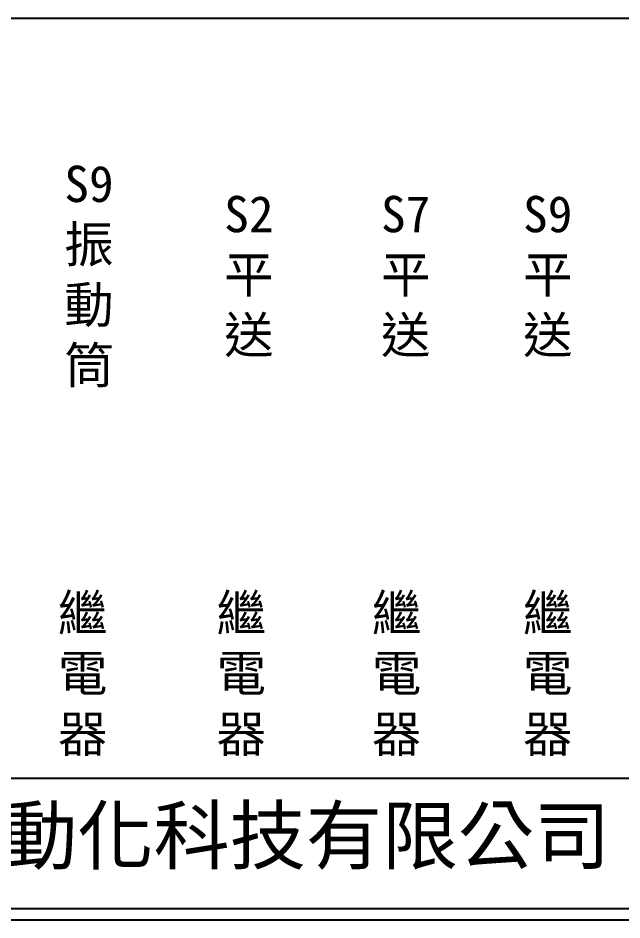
# Model space of a CAD drawing. Extents: x 889 to 1176, y 251 to 455.
# Drawn here: x 954 to 1019, y 251.2 to 348.2 of the extents above; entities that cross this region are included whole.
import ezdxf

# ---------------------------------------------------------------- set-up
doc = ezdxf.new("R2010")
doc.units = 0
doc.layers.add('圖框層', color=7, linetype='CONTINUOUS')
doc.layers.add('標尺寸層', color=3, linetype='CONTINUOUS')
doc.styles.add('CNS', font='romanc.shx', dxfattribs={"bigfont": 'chineset.shx'})
doc.styles.add('STSL', font='kaiu.ttf')

msp = doc.modelspace()

# ---------------------------------------------------------------- linework, layer by layer
at = {"layer": '圖框層', "color": 7}
for p, q in [((890.321, 266.445), (1174.821, 266.445)), ((890.321, 252.445), (1174.821, 252.445)), ((889.071, 251.195), (1176.071, 251.195))]:
    msp.add_line(p, q, dxfattribs=at)
at = {"layer": '標尺寸層', "color": 7}
msp.add_line((893.818, 348.153), (1171.69, 348.153), dxfattribs=at)

# ---------------------------------------------------------------- texts
at = {"layer": '圖框層', "color": 4, "style": 'STSL'}
msp.add_text('泓陞自動化科技有限公司', height=6, dxfattribs=at).set_placement((927.675, 257.271))
at = {"layer": '標尺寸層', "color": 7, "char_height": 3.9, "width": 2.84806, "attachment_point": 5, "style": 'CNS'}
for s, insert in [('{\\fDFKai-SB|b0|i0|c136|p65;S9振動筒}', (961.648, 320.36)), ('{\\fDFKai-SB|b0|i0|c136|p65;S2平送}', (978.846, 320.36)), ('{\\fDFKai-SB|b0|i0|c136|p65;S7平送}', (995.707, 320.36)), ('{\\fDFKai-SB|b0|i0|c136|p65;S9平送}', (1010.983, 320.36)), ('{\\fDFKai-SB|b0|i0|c136|p65;繼電器}', (960.971, 277.499)), ('{\\fDFKai-SB|b0|i0|c136|p65;繼電器}', (978.03, 277.499)), ('{\\fDFKai-SB|b0|i0|c136|p65;繼電器}', (994.734, 277.499)), ('{\\fDFKai-SB|b0|i0|c136|p65;繼電器}', (1010.983, 277.499))]:
    msp.add_mtext(s, dxfattribs=dict(at, insert=insert))

doc.saveas('drawing.dxf')
